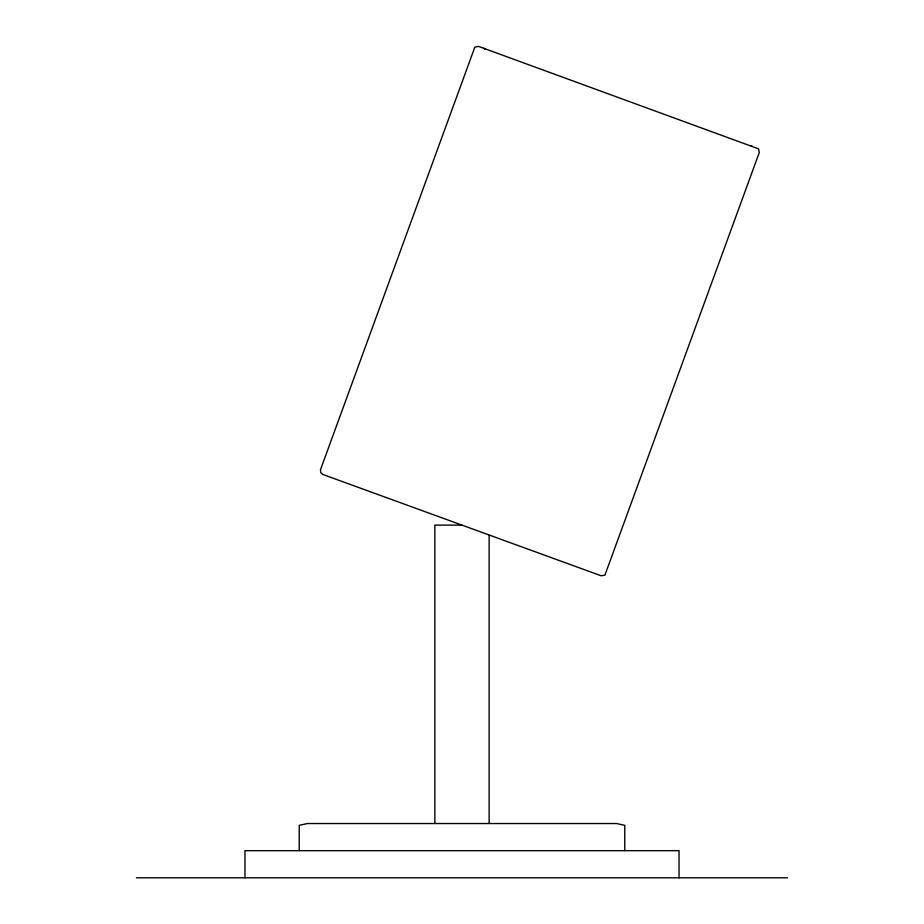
<?xml version="1.0" encoding="UTF-8"?>
<svg xmlns="http://www.w3.org/2000/svg" width="924" height="924" viewBox="0 0 924 924"><rect width="100%" height="100%" fill="white"/><g stroke="black" fill="none" stroke-linecap="round" stroke-linejoin="round"><path stroke-width="1.39" d="M462 525.121L434.869 525.121L434.869 823.307M136.452 877.8L787.548 877.8M750.946 145.669L751.917 145.888M483.679 48.256L485.296 49.388M679.036 877.8L679.036 850.669L244.964 850.669L244.964 877.8M624.774 850.669L624.774 825.351L616.631 823.538L307.369 823.538L299.226 825.351L299.226 850.669M489.131 535.204L489.131 823.307M320.536 469.588L320.674 472.499L322.822 474.462L601.178 575.779L604.931 575.121L759.262 152.599L758.592 148.856L478.62 46.419L474.867 47.066L320.536 469.588"/></g></svg>
